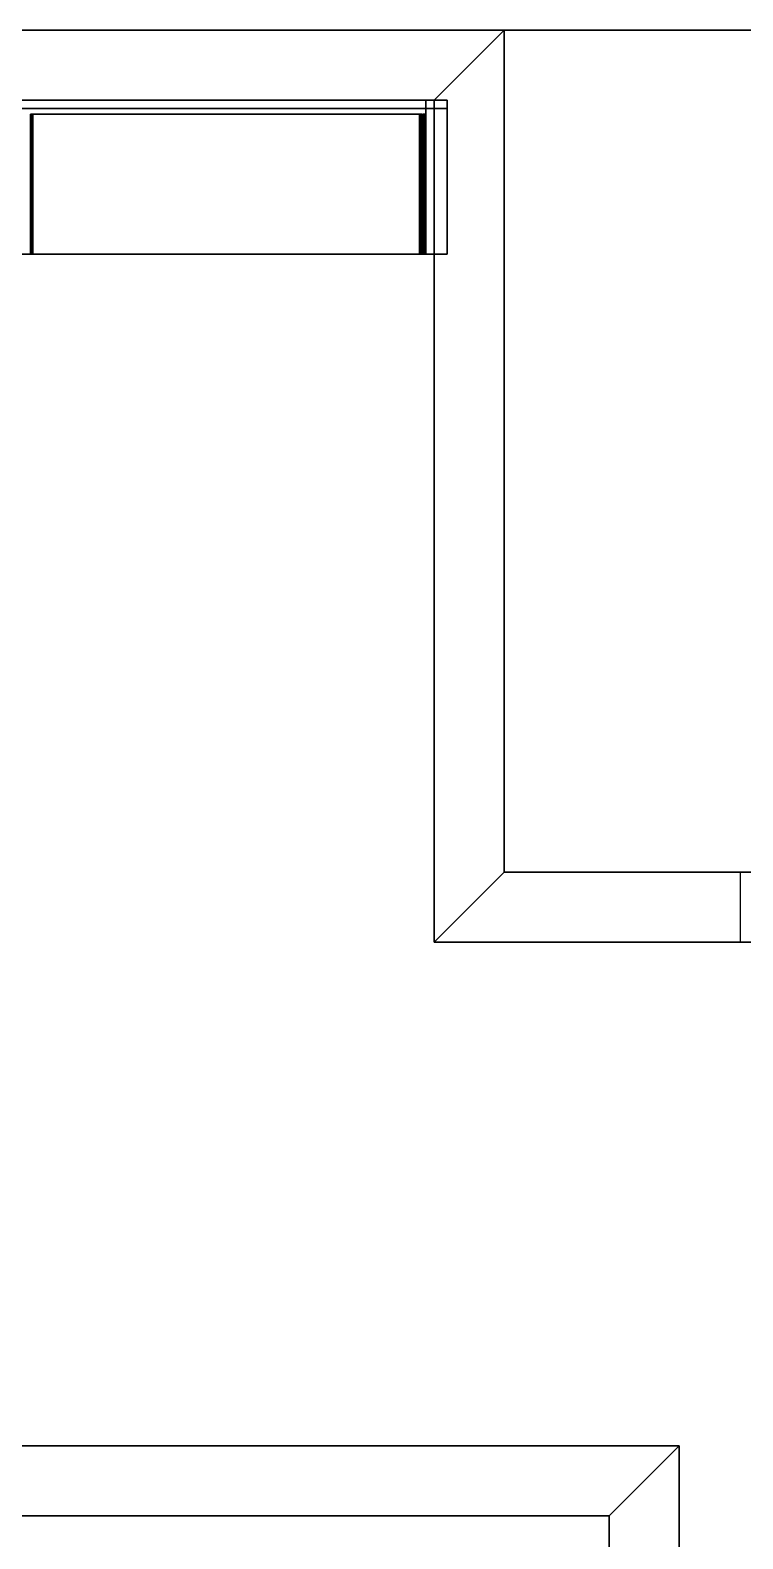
# Model space of a CAD drawing. Extents: x 0 to 5234, y -4951 to 0.
# Drawn here: x 1956 to 3484, y -3233 to 0 of the extents above; entities that cross this region are included whole.
import ezdxf

# ---------------------------------------------------------------- set-up
doc = ezdxf.new("R2010")
doc.units = 0
for name, color, linetype in [('LAYER0', 7, 'CONTINUOUS'), ('LAYER103', 253, 'CONTINUOUS'), ('LAYER104', 253, 'CONTINUOUS'), ('LAYER107', 253, 'CONTINUOUS'), ('LAYER109', 254, 'CONTINUOUS'), ('LAYER110', 254, 'CONTINUOUS'), ('LAYER111', 7, 'CONTINUOUS'), ('LAYER112', 253, 'CONTINUOUS'), ('LAYER33', 7, 'CONTINUOUS'), ('LAYER34', 7, 'CONTINUOUS'), ('LAYER37', 7, 'CONTINUOUS'), ('LAYER38', 7, 'CONTINUOUS'), ('LAYER39', 7, 'CONTINUOUS')]:
    doc.layers.add(name, color=color, linetype=linetype)

msp = doc.modelspace()

# ---------------------------------------------------------------- linework, layer by layer
at = {"layer": 'LAYER0', "invisible_edges": 1}
for points in [[(5234, 0), (0, -4951), (0, 0), (5234, 0)], [(0, 0, 5), (5234, 0), (0, 0), (0, 0, 5)], [(5234, 0), (0, 0, 5), (5234, 0, 5), (5234, 0)], [(5234, -4951, 5), (0, 0, 5), (0, -4951, 5), (5234, -4951, 5)], [(0, 0, 5), (5234, -4951, 5), (5234, 0, 5), (0, 0, 5)], [(0, -4951), (5234, 0), (5234, -4951), (0, -4951)]]:
    msp.add_3dface(points, dxfattribs=at)
at = {"layer": 'LAYER103', "invisible_edges": 1}
for points in [[(2850, -150, 845), (150, -480, 845), (150, -150, 845), (2850, -150, 845)], [(150, -480, 845), (2850, -150, 845), (2850, -480, 845), (150, -480, 845)], [(150, -150, 863), (2850, -150, 845), (150, -150, 845), (150, -150, 863)], [(2850, -150, 845), (150, -150, 863), (2850, -150, 863), (2850, -150, 845)], [(2850, -480, 863), (150, -150, 863), (150, -480, 863), (2850, -480, 863)], [(150, -150, 863), (2850, -480, 863), (2850, -150, 863), (150, -150, 863)], [(2850, -150, 845), (2850, -480, 863), (2850, -480, 845), (2850, -150, 845)], [(2850, -480, 863), (2850, -150, 845), (2850, -150, 863), (2850, -480, 863)], [(2850, -480, 863), (150, -480, 845), (2850, -480, 845), (2850, -480, 863)], [(150, -480, 845), (2850, -480, 863), (150, -480, 863), (150, -480, 845)]]:
    msp.add_3dface(points, dxfattribs=at)
at = {"layer": 'LAYER104', "invisible_edges": 1}
for points in [[(150, -150, 863), (2850, -150, 933), (2850, -150, 863), (150, -150, 863)], [(2850, -150, 933), (150, -150, 863), (150, -150, 933), (2850, -150, 933)], [(150, -168, 933), (2850, -150, 933), (150, -150, 933), (150, -168, 933)], [(2850, -150, 933), (150, -168, 933), (2850, -168, 933), (2850, -150, 933)], [(2850, -168, 863), (150, -150, 863), (2850, -150, 863), (2850, -168, 863)], [(150, -150, 863), (2850, -168, 863), (150, -168, 863), (150, -150, 863)], [(2850, -168, 863), (2850, -150, 933), (2850, -168, 933), (2850, -168, 863)], [(2850, -150, 933), (2850, -168, 863), (2850, -150, 863), (2850, -150, 933)], [(150, -168, 933), (2850, -168, 863), (2850, -168, 933), (150, -168, 933)], [(2850, -168, 863), (150, -168, 933), (150, -168, 863), (2850, -168, 863)]]:
    msp.add_3dface(points, dxfattribs=at)
at = {"layer": 'LAYER107', "invisible_edges": 1}
for points in [[(2804, -150, 845), (2804, -480, 725), (2804, -480, 845), (2804, -150, 845)], [(2804, -480, 725), (2804, -150, 845), (2804, -150, 725), (2804, -480, 725)], [(2822, -150, 725), (2804, -480, 725), (2804, -150, 725), (2822, -150, 725)], [(2804, -480, 725), (2822, -150, 725), (2822, -480, 725), (2804, -480, 725)], [(2804, -150, 845), (2822, -150, 725), (2804, -150, 725), (2804, -150, 845)], [(2822, -150, 725), (2804, -150, 845), (2822, -150, 845), (2822, -150, 725)], [(2822, -480, 845), (2804, -150, 845), (2804, -480, 845), (2822, -480, 845)], [(2804, -150, 845), (2822, -480, 845), (2822, -150, 845), (2804, -150, 845)], [(2822, -150, 725), (2822, -480, 845), (2822, -480, 725), (2822, -150, 725)], [(2822, -480, 845), (2822, -150, 725), (2822, -150, 845), (2822, -480, 845)], [(2822, -480, 845), (2804, -480, 725), (2822, -480, 725), (2822, -480, 845)], [(2804, -480, 725), (2822, -480, 845), (2804, -480, 845), (2804, -480, 725)]]:
    msp.add_3dface(points, dxfattribs=at)
at = {"layer": 'LAYER109'}
for points in [[(1956.45, -180, 738.5), (1960.27, -180, 738.5), (1960.27, -480, 738.5), (1956.45, -180, 738.5)], [(1956.45, -180, 738.5), (1960.27, -480, 738.5), (1956.45, -480, 738.5), (1956.45, -180, 738.5)], [(1956.45, -180, 739.53), (1956.45, -180, 738.5), (1956.45, -480, 738.5), (1956.45, -180, 739.53)], [(1956.45, -180, 739.53), (1956.45, -480, 738.5), (1956.45, -480, 739.53), (1956.45, -180, 739.53)], [(1960.06, -180, 739.53), (1956.45, -180, 739.53), (1956.45, -480, 739.53), (1960.06, -180, 739.53)], [(1960.06, -180, 739.53), (1956.45, -480, 739.53), (1960.06, -480, 739.53), (1960.06, -180, 739.53)], [(1956.45, -180, 760.94), (1960.06, -180, 760.94), (1960.06, -480, 760.94), (1956.45, -180, 760.94)], [(1956.45, -180, 760.94), (1960.06, -480, 760.94), (1956.45, -480, 760.94), (1956.45, -180, 760.94)], [(1956.45, -180, 761.98), (1956.45, -180, 760.94), (1956.45, -480, 760.94), (1956.45, -180, 761.98)], [(1956.45, -180, 761.98), (1956.45, -480, 760.94), (1956.45, -480, 761.98), (1956.45, -180, 761.98)], [(1960.27, -180, 761.98), (1956.45, -180, 761.98), (1956.45, -480, 761.98), (1960.27, -180, 761.98)], [(1960.27, -180, 761.98), (1956.45, -480, 761.98), (1960.27, -480, 761.98), (1960.27, -180, 761.98)], [(1960.06, -180, 760.94), (1960.06, -180, 739.53), (1960.06, -480, 739.53), (1960.06, -180, 760.94)], [(1960.06, -180, 760.94), (1960.06, -480, 739.53), (1960.06, -480, 760.94), (1960.06, -180, 760.94)], [(1960.75, -180, 738.74), (1960.75, -480, 738.74), (1960.27, -480, 738.5), (1960.75, -180, 738.74)], [(1960.75, -180, 738.74), (1960.27, -480, 738.5), (1960.27, -180, 738.5), (1960.75, -180, 738.74)], [(1960.27, -180, 761.98), (1960.27, -480, 761.98), (1960.75, -480, 761.74), (1960.27, -180, 761.98)], [(1960.27, -180, 761.98), (1960.75, -480, 761.74), (1960.75, -180, 761.74), (1960.27, -180, 761.98)], [(1960.95, -180, 739.3), (1960.95, -480, 739.3), (1960.75, -480, 738.74), (1960.95, -180, 739.3)], [(1960.95, -180, 739.3), (1960.75, -480, 738.74), (1960.75, -180, 738.74), (1960.95, -180, 739.3)], [(1960.75, -180, 761.74), (1960.75, -480, 761.74), (1960.95, -480, 761.19), (1960.75, -180, 761.74)], [(1960.75, -180, 761.74), (1960.95, -480, 761.19), (1960.95, -180, 761.19), (1960.75, -180, 761.74)], [(1960.95, -180, 739.3), (1960.95, -180, 761.19), (1960.95, -480, 761.19), (1960.95, -180, 739.3)], [(1960.95, -180, 739.3), (1960.95, -480, 761.19), (1960.95, -480, 739.3), (1960.95, -180, 739.3)]]:
    msp.add_3dface(points, dxfattribs=at)
at = {"layer": 'LAYER110'}
for points in [[(2791.05, -180, 760.7), (2791.05, -480, 760.7), (2791.25, -480, 761.26), (2791.05, -180, 760.7)], [(2791.05, -180, 760.7), (2791.25, -480, 761.26), (2791.25, -180, 761.26), (2791.05, -180, 760.7)], [(2791.25, -180, 738.26), (2791.25, -480, 738.26), (2791.05, -480, 738.81), (2791.25, -180, 738.26)], [(2791.25, -180, 738.26), (2791.05, -480, 738.81), (2791.05, -180, 738.81), (2791.25, -180, 738.26)], [(2791.05, -180, 760.7), (2791.05, -180, 738.81), (2791.05, -480, 738.81), (2791.05, -180, 760.7)], [(2791.05, -180, 760.7), (2791.05, -480, 738.81), (2791.05, -480, 760.7), (2791.05, -180, 760.7)], [(2791.25, -180, 761.26), (2791.25, -480, 761.26), (2791.73, -480, 761.5), (2791.25, -180, 761.26)], [(2791.25, -180, 761.26), (2791.73, -480, 761.5), (2791.73, -180, 761.5), (2791.25, -180, 761.26)], [(2791.73, -180, 738.02), (2791.73, -480, 738.02), (2791.25, -480, 738.26), (2791.73, -180, 738.02)], [(2791.73, -180, 738.02), (2791.25, -480, 738.26), (2791.25, -180, 738.26), (2791.73, -180, 738.02)], [(2795.55, -180, 761.5), (2791.73, -180, 761.5), (2791.73, -480, 761.5), (2795.55, -180, 761.5)], [(2795.55, -180, 761.5), (2791.73, -480, 761.5), (2795.55, -480, 761.5), (2795.55, -180, 761.5)], [(2791.73, -180, 738.02), (2795.55, -180, 738.02), (2795.55, -480, 738.02), (2791.73, -180, 738.02)], [(2791.73, -180, 738.02), (2795.55, -480, 738.02), (2791.73, -480, 738.02), (2791.73, -180, 738.02)], [(2791.94, -180, 760.47), (2795.55, -180, 760.47), (2795.55, -480, 760.47), (2791.94, -180, 760.47)], [(2791.94, -180, 760.47), (2795.55, -480, 760.47), (2791.94, -480, 760.47), (2791.94, -180, 760.47)], [(2791.94, -180, 739.06), (2791.94, -180, 760.47), (2791.94, -480, 760.47), (2791.94, -180, 739.06)], [(2791.94, -180, 739.06), (2791.94, -480, 760.47), (2791.94, -480, 739.06), (2791.94, -180, 739.06)], [(2795.55, -180, 739.06), (2791.94, -180, 739.06), (2791.94, -480, 739.06), (2795.55, -180, 739.06)], [(2795.55, -180, 739.06), (2791.94, -480, 739.06), (2795.55, -480, 739.06), (2795.55, -180, 739.06)], [(2795.55, -180, 760.47), (2795.55, -180, 761.5), (2795.55, -480, 761.5), (2795.55, -180, 760.47)], [(2795.55, -180, 760.47), (2795.55, -480, 761.5), (2795.55, -480, 760.47), (2795.55, -180, 760.47)], [(2795.55, -180, 738.02), (2795.55, -180, 739.06), (2795.55, -480, 739.06), (2795.55, -180, 738.02)], [(2795.55, -180, 738.02), (2795.55, -480, 739.06), (2795.55, -480, 738.02), (2795.55, -180, 738.02)]]:
    msp.add_3dface(points, dxfattribs=at)
at = {"layer": 'LAYER111'}
for points in [[(2797.72, -479.9902, 775.85), (2797.72, -180, 775.85), (2797.19, -180, 774.3), (2797.72, -479.9902, 775.85)], [(2797.72, -479.9902, 775.85), (2797.19, -180, 774.3), (2797.19, -479.9902, 774.3), (2797.72, -479.9902, 775.85)], [(2797.19, -180, 774.3), (2797.19, -180, 771), (2797.19, -479.9902, 771), (2797.19, -180, 774.3)], [(2797.19, -180, 774.3), (2797.19, -479.9902, 771), (2797.19, -479.9902, 774.3), (2797.19, -180, 774.3)], [(2797.19, -180, 771), (2798.09, -180, 771), (2798.09, -479.9902, 771), (2797.19, -180, 771)], [(2797.19, -180, 771), (2798.09, -479.9902, 771), (2797.19, -479.9902, 771), (2797.19, -180, 771)], [(2798.09, -180, 735.9), (2797.19, -180, 735.9), (2797.19, -479.9902, 735.9), (2798.09, -180, 735.9)], [(2798.09, -180, 735.9), (2797.19, -479.9902, 735.9), (2798.09, -479.9902, 735.9), (2798.09, -180, 735.9)], [(2797.19, -180, 735.9), (2797.19, -180, 733.7), (2797.19, -479.9902, 733.7), (2797.19, -180, 735.9)], [(2797.19, -180, 735.9), (2797.19, -479.9902, 733.7), (2797.19, -479.9902, 735.9), (2797.19, -180, 735.9)], [(2797.19, -479.9902, 733.7), (2797.19, -180, 733.7), (2797.72, -180, 732.14), (2797.19, -479.9902, 733.7)], [(2797.19, -479.9902, 733.7), (2797.72, -180, 732.14), (2797.72, -479.9902, 732.14), (2797.19, -479.9902, 733.7)], [(2797.72, -479.9902, 775.85), (2797.19, -180, 774.3), (2797.72, -180, 775.85), (2797.72, -479.9902, 775.85)], [(2797.19, -180, 774.3), (2797.19, -479.9902, 771), (2797.19, -180, 771), (2797.19, -180, 774.3)], [(2797.19, -180, 771), (2798.09, -479.9902, 771), (2798.09, -180, 771), (2797.19, -180, 771)], [(2797.19, -180, 774.3), (2797.19, -479.9902, 774.3), (2797.19, -479.9902, 771), (2797.19, -180, 774.3)], [(2797.72, -479.9902, 775.85), (2797.19, -479.9902, 774.3), (2797.19, -180, 774.3), (2797.72, -479.9902, 775.85)], [(2797.19, -180, 771), (2797.19, -479.9902, 771), (2798.09, -479.9902, 771), (2797.19, -180, 771)], [(2797.19, -180, 735.9), (2797.19, -479.9902, 735.9), (2797.19, -479.9902, 733.7), (2797.19, -180, 735.9)], [(2797.19, -180, 735.9), (2797.19, -479.9902, 733.7), (2797.19, -180, 733.7), (2797.19, -180, 735.9)], [(2798.09, -180, 735.9), (2797.19, -479.9902, 735.9), (2797.19, -180, 735.9), (2798.09, -180, 735.9)], [(2798.09, -180, 735.9), (2798.09, -479.9902, 735.9), (2797.19, -479.9902, 735.9), (2798.09, -180, 735.9)], [(2797.19, -479.9902, 733.7), (2797.72, -479.9902, 732.14), (2797.72, -180, 732.14), (2797.19, -479.9902, 733.7)], [(2797.19, -479.9902, 733.7), (2797.72, -180, 732.14), (2797.19, -180, 733.7), (2797.19, -479.9902, 733.7)], [(2798.98, -180, 776.5), (2797.72, -180, 775.85), (2797.72, -479.9902, 775.85), (2798.98, -180, 776.5)], [(2798.98, -180, 776.5), (2797.72, -479.9902, 775.85), (2798.98, -479.9902, 776.5), (2798.98, -180, 776.5)], [(2797.72, -479.9902, 732.14), (2797.72, -180, 732.14), (2798.98, -180, 731.5), (2797.72, -479.9902, 732.14)], [(2797.72, -479.9902, 732.14), (2798.98, -180, 731.5), (2798.98, -479.9902, 731.5), (2797.72, -479.9902, 732.14)], [(2798.98, -180, 776.5), (2797.72, -479.9902, 775.85), (2797.72, -180, 775.85), (2798.98, -180, 776.5)], [(2798.98, -180, 776.5), (2798.98, -479.9902, 776.5), (2797.72, -479.9902, 775.85), (2798.98, -180, 776.5)], [(2797.72, -479.9902, 732.14), (2798.98, -479.9902, 731.5), (2798.98, -180, 731.5), (2797.72, -479.9902, 732.14)], [(2797.72, -479.9902, 732.14), (2798.98, -180, 731.5), (2797.72, -180, 732.14), (2797.72, -479.9902, 732.14)], [(2798.09, -180, 771), (2798.09, -180, 774.3), (2798.09, -479.9902, 774.3), (2798.09, -180, 771)], [(2798.09, -180, 771), (2798.09, -479.9902, 774.3), (2798.09, -479.9902, 771), (2798.09, -180, 771)], [(2798.35, -180, 775.08), (2798.35, -479.9902, 775.08), (2798.09, -479.9902, 774.3), (2798.35, -180, 775.08)], [(2798.35, -180, 775.08), (2798.09, -479.9902, 774.3), (2798.09, -180, 774.3), (2798.35, -180, 775.08)], [(2798.09, -180, 733.7), (2798.09, -180, 735.9), (2798.09, -479.9902, 735.9), (2798.09, -180, 733.7)], [(2798.09, -180, 733.7), (2798.09, -479.9902, 735.9), (2798.09, -479.9902, 733.7), (2798.09, -180, 733.7)], [(2798.09, -180, 733.7), (2798.09, -479.9902, 733.7), (2798.35, -479.9902, 732.92), (2798.09, -180, 733.7)], [(2798.09, -180, 733.7), (2798.35, -479.9902, 732.92), (2798.35, -180, 732.92), (2798.09, -180, 733.7)], [(2798.35, -180, 775.08), (2798.09, -180, 774.3), (2798.09, -479.9902, 774.3), (2798.35, -180, 775.08)], [(2798.09, -180, 771), (2798.09, -479.9902, 774.3), (2798.09, -180, 774.3), (2798.09, -180, 771)], [(2798.09, -180, 733.7), (2798.09, -479.9902, 735.9), (2798.09, -180, 735.9), (2798.09, -180, 733.7)], [(2798.09, -180, 733.7), (2798.35, -180, 732.92), (2798.35, -479.9902, 732.92), (2798.09, -180, 733.7)], [(2798.09, -180, 733.7), (2798.09, -479.9902, 733.7), (2798.09, -479.9902, 735.9), (2798.09, -180, 733.7)], [(2798.09, -180, 733.7), (2798.35, -479.9902, 732.92), (2798.09, -479.9902, 733.7), (2798.09, -180, 733.7)], [(2798.09, -180, 771), (2798.09, -479.9902, 771), (2798.09, -479.9902, 774.3), (2798.09, -180, 771)], [(2798.35, -180, 775.08), (2798.09, -479.9902, 774.3), (2798.35, -479.9902, 775.08), (2798.35, -180, 775.08)], [(2798.98, -180, 775.4), (2798.98, -479.9902, 775.4), (2798.35, -479.9902, 775.08), (2798.98, -180, 775.4)], [(2798.98, -180, 775.4), (2798.35, -479.9902, 775.08), (2798.35, -180, 775.08), (2798.98, -180, 775.4)], [(2798.35, -180, 732.92), (2798.35, -479.9902, 732.92), (2798.98, -479.9902, 732.6), (2798.35, -180, 732.92)], [(2798.35, -180, 732.92), (2798.98, -479.9902, 732.6), (2798.98, -180, 732.6), (2798.35, -180, 732.92)], [(2798.98, -180, 775.4), (2798.35, -180, 775.08), (2798.35, -479.9902, 775.08), (2798.98, -180, 775.4)], [(2798.35, -180, 732.92), (2798.98, -180, 732.6), (2798.98, -479.9902, 732.6), (2798.35, -180, 732.92)], [(2798.35, -180, 732.92), (2798.98, -479.9902, 732.6), (2798.35, -479.9902, 732.92), (2798.35, -180, 732.92)], [(2798.98, -180, 775.4), (2798.35, -479.9902, 775.08), (2798.98, -479.9902, 775.4), (2798.98, -180, 775.4)], [(2802.2, -180, 776.5), (2798.98, -180, 776.5), (2798.98, -479.9902, 776.5), (2802.2, -180, 776.5)], [(2802.2, -180, 776.5), (2798.98, -479.9902, 776.5), (2802.2, -479.9902, 776.5), (2802.2, -180, 776.5)], [(2798.98, -180, 775.4), (2802.2, -180, 775.4), (2802.2, -479.9902, 775.4), (2798.98, -180, 775.4)], [(2798.98, -180, 775.4), (2802.2, -479.9902, 775.4), (2798.98, -479.9902, 775.4), (2798.98, -180, 775.4)], [(2798.98, -180, 731.5), (2802.2, -180, 731.5), (2802.2, -479.9902, 731.5), (2798.98, -180, 731.5)], [(2798.98, -180, 731.5), (2802.2, -479.9902, 731.5), (2798.98, -479.9902, 731.5), (2798.98, -180, 731.5)], [(2802.2, -180, 732.6), (2798.98, -180, 732.6), (2798.98, -479.9902, 732.6), (2802.2, -180, 732.6)], [(2802.2, -180, 732.6), (2798.98, -479.9902, 732.6), (2802.2, -479.9902, 732.6), (2802.2, -180, 732.6)], [(2798.98, -180, 775.4), (2802.2, -479.9902, 775.4), (2802.2, -180, 775.4), (2798.98, -180, 775.4)], [(2802.2, -180, 776.5), (2798.98, -479.9902, 776.5), (2798.98, -180, 776.5), (2802.2, -180, 776.5)], [(2802.2, -180, 776.5), (2802.2, -479.9902, 776.5), (2798.98, -479.9902, 776.5), (2802.2, -180, 776.5)], [(2798.98, -180, 775.4), (2798.98, -479.9902, 775.4), (2802.2, -479.9902, 775.4), (2798.98, -180, 775.4)], [(2798.98, -180, 731.5), (2802.2, -479.9902, 731.5), (2802.2, -180, 731.5), (2798.98, -180, 731.5)], [(2798.98, -180, 731.5), (2798.98, -479.9902, 731.5), (2802.2, -479.9902, 731.5), (2798.98, -180, 731.5)], [(2802.2, -180, 732.6), (2802.2, -479.9902, 732.6), (2798.98, -479.9902, 732.6), (2802.2, -180, 732.6)], [(2802.2, -180, 732.6), (2798.98, -479.9902, 732.6), (2798.98, -180, 732.6), (2802.2, -180, 732.6)], [(2803.47, -479.9902, 775.85), (2803.47, -180, 775.85), (2802.2, -180, 776.5), (2803.47, -479.9902, 775.85)], [(2803.47, -479.9902, 775.85), (2802.2, -180, 776.5), (2802.2, -479.9902, 776.5), (2803.47, -479.9902, 775.85)], [(2802.84, -180, 775.08), (2802.84, -479.9902, 775.08), (2802.2, -479.9902, 775.4), (2802.84, -180, 775.08)], [(2802.84, -180, 775.08), (2802.2, -479.9902, 775.4), (2802.2, -180, 775.4), (2802.84, -180, 775.08)], [(2802.2, -479.9902, 731.5), (2802.2, -180, 731.5), (2803.47, -180, 732.14), (2802.2, -479.9902, 731.5)], [(2802.2, -479.9902, 731.5), (2803.47, -180, 732.14), (2803.47, -479.9902, 732.14), (2802.2, -479.9902, 731.5)], [(2802.84, -180, 732.92), (2802.2, -180, 732.6), (2802.2, -479.9902, 732.6), (2802.84, -180, 732.92)], [(2802.84, -180, 732.92), (2802.2, -479.9902, 732.6), (2802.84, -479.9902, 732.92), (2802.84, -180, 732.92)], [(2802.84, -180, 775.08), (2802.2, -180, 775.4), (2802.2, -479.9902, 775.4), (2802.84, -180, 775.08)], [(2803.47, -479.9902, 775.85), (2802.2, -479.9902, 776.5), (2802.2, -180, 776.5), (2803.47, -479.9902, 775.85)], [(2803.47, -479.9902, 775.85), (2802.2, -180, 776.5), (2803.47, -180, 775.85), (2803.47, -479.9902, 775.85)], [(2802.84, -180, 775.08), (2802.2, -479.9902, 775.4), (2802.84, -479.9902, 775.08), (2802.84, -180, 775.08)], [(2802.2, -479.9902, 731.5), (2803.47, -180, 732.14), (2802.2, -180, 731.5), (2802.2, -479.9902, 731.5)], [(2802.2, -479.9902, 731.5), (2803.47, -479.9902, 732.14), (2803.47, -180, 732.14), (2802.2, -479.9902, 731.5)], [(2802.84, -180, 732.92), (2802.2, -479.9902, 732.6), (2802.2, -180, 732.6), (2802.84, -180, 732.92)], [(2802.84, -180, 732.92), (2802.84, -479.9902, 732.92), (2802.2, -479.9902, 732.6), (2802.84, -180, 732.92)], [(2803.09, -180, 774.3), (2803.09, -479.9902, 774.3), (2802.84, -479.9902, 775.08), (2803.09, -180, 774.3)], [(2803.09, -180, 774.3), (2802.84, -479.9902, 775.08), (2802.84, -180, 775.08), (2803.09, -180, 774.3)], [(2802.84, -180, 732.92), (2802.84, -479.9902, 732.92), (2803.09, -479.9902, 733.7), (2802.84, -180, 732.92)], [(2802.84, -180, 732.92), (2803.09, -479.9902, 733.7), (2803.09, -180, 733.7), (2802.84, -180, 732.92)], [(2803.09, -180, 774.3), (2802.84, -180, 775.08), (2802.84, -479.9902, 775.08), (2803.09, -180, 774.3)], [(2803.09, -180, 774.3), (2802.84, -479.9902, 775.08), (2803.09, -479.9902, 774.3), (2803.09, -180, 774.3)], [(2802.84, -180, 732.92), (2803.09, -180, 733.7), (2803.09, -479.9902, 733.7), (2802.84, -180, 732.92)], [(2802.84, -180, 732.92), (2803.09, -479.9902, 733.7), (2802.84, -479.9902, 732.92), (2802.84, -180, 732.92)], [(2803.09, -180, 774.3), (2803.09, -180, 733.7), (2803.09, -479.9902, 733.7), (2803.09, -180, 774.3)], [(2803.09, -180, 774.3), (2803.09, -479.9902, 733.7), (2803.09, -479.9902, 774.3), (2803.09, -180, 774.3)], [(2803.09, -180, 774.3), (2803.09, -479.9902, 733.7), (2803.09, -180, 733.7), (2803.09, -180, 774.3)], [(2803.09, -180, 774.3), (2803.09, -479.9902, 774.3), (2803.09, -479.9902, 733.7), (2803.09, -180, 774.3)], [(2804, -479.9902, 774.3), (2804, -180, 774.3), (2803.47, -180, 775.85), (2804, -479.9902, 774.3)], [(2804, -479.9902, 774.3), (2803.47, -180, 775.85), (2803.47, -479.9902, 775.85), (2804, -479.9902, 774.3)], [(2803.47, -479.9902, 732.14), (2803.47, -180, 732.14), (2804, -180, 733.7), (2803.47, -479.9902, 732.14)], [(2803.47, -479.9902, 732.14), (2804, -180, 733.7), (2804, -479.9902, 733.7), (2803.47, -479.9902, 732.14)], [(2804, -479.9902, 774.3), (2803.47, -180, 775.85), (2804, -180, 774.3), (2804, -479.9902, 774.3)], [(2804, -479.9902, 774.3), (2803.47, -479.9902, 775.85), (2803.47, -180, 775.85), (2804, -479.9902, 774.3)], [(2803.47, -479.9902, 732.14), (2804, -479.9902, 733.7), (2804, -180, 733.7), (2803.47, -479.9902, 732.14)], [(2803.47, -479.9902, 732.14), (2804, -180, 733.7), (2803.47, -180, 732.14), (2803.47, -479.9902, 732.14)], [(2804, -180, 733.7), (2804, -180, 774.3), (2804, -479.9902, 774.3), (2804, -180, 733.7)], [(2804, -180, 733.7), (2804, -479.9902, 774.3), (2804, -479.9902, 733.7), (2804, -180, 733.7)], [(2804, -180, 733.7), (2804, -479.9902, 774.3), (2804, -180, 774.3), (2804, -180, 733.7)], [(2804, -180, 733.7), (2804, -479.9902, 733.7), (2804, -479.9902, 774.3), (2804, -180, 733.7)], [(2801.51, -479.3398, 762.3), (2801.51, -215.1602, 762.3), (2798.97, -215.1602, 761.9), (2801.51, -479.3398, 762.3)], [(2801.51, -479.3398, 762.3), (2798.97, -215.1602, 761.9), (2798.97, -479.3398, 761.9), (2801.51, -479.3398, 762.3)], [(2798.97, -479.3398, 761.9), (2798.97, -215.1602, 761.9), (2799.03, -215.1602, 760.87), (2798.97, -479.3398, 761.9)], [(2798.97, -479.3398, 761.9), (2799.03, -215.1602, 760.87), (2799.03, -479.3398, 760.87), (2798.97, -479.3398, 761.9)], [(2799.03, -479.3398, 736.72), (2799.03, -215.1602, 736.72), (2798.97, -215.1602, 735.69), (2799.03, -479.3398, 736.72)], [(2799.03, -479.3398, 736.72), (2798.97, -215.1602, 735.69), (2798.97, -479.3398, 735.69), (2799.03, -479.3398, 736.72)], [(2798.97, -479.3398, 735.69), (2798.97, -215.1602, 735.69), (2801.51, -215.1602, 735.29), (2798.97, -479.3398, 735.69)], [(2798.97, -479.3398, 735.69), (2801.51, -215.1602, 735.29), (2801.51, -479.3398, 735.29), (2798.97, -479.3398, 735.69)], [(2801.51, -479.3398, 762.3), (2798.97, -215.1602, 761.9), (2801.51, -215.1602, 762.3), (2801.51, -479.3398, 762.3)], [(2798.97, -479.3398, 761.9), (2799.03, -215.1602, 760.87), (2798.97, -215.1602, 761.9), (2798.97, -479.3398, 761.9)], [(2798.97, -479.3398, 735.69), (2801.51, -215.1602, 735.29), (2798.97, -215.1602, 735.69), (2798.97, -479.3398, 735.69)], [(2799.03, -479.3398, 736.72), (2798.97, -215.1602, 735.69), (2799.03, -215.1602, 736.72), (2799.03, -479.3398, 736.72)], [(2801.51, -479.3398, 762.3), (2798.97, -479.3398, 761.9), (2798.97, -215.1602, 761.9), (2801.51, -479.3398, 762.3)], [(2798.97, -479.3398, 761.9), (2799.03, -479.3398, 760.87), (2799.03, -215.1602, 760.87), (2798.97, -479.3398, 761.9)], [(2798.97, -479.3398, 735.69), (2801.51, -479.3398, 735.29), (2801.51, -215.1602, 735.29), (2798.97, -479.3398, 735.69)], [(2799.03, -479.3398, 736.72), (2798.97, -479.3398, 735.69), (2798.97, -215.1602, 735.69), (2799.03, -479.3398, 736.72)], [(2799.03, -479.3398, 760.87), (2799.03, -215.1602, 760.87), (2801.53, -215.1602, 761.26), (2799.03, -479.3398, 760.87)], [(2799.03, -479.3398, 760.87), (2801.53, -215.1602, 761.26), (2801.53, -479.3398, 761.26), (2799.03, -479.3398, 760.87)], [(2801.57, -479.3398, 736.33), (2801.57, -215.1602, 736.33), (2799.03, -215.1602, 736.72), (2801.57, -479.3398, 736.33)], [(2801.57, -479.3398, 736.33), (2799.03, -215.1602, 736.72), (2799.03, -479.3398, 736.72), (2801.57, -479.3398, 736.33)], [(2799.03, -479.3398, 760.87), (2801.53, -215.1602, 761.26), (2799.03, -215.1602, 760.87), (2799.03, -479.3398, 760.87)], [(2801.57, -479.3398, 736.33), (2799.03, -215.1602, 736.72), (2801.57, -215.1602, 736.33), (2801.57, -479.3398, 736.33)], [(2799.03, -479.3398, 760.87), (2801.53, -479.3398, 761.26), (2801.53, -215.1602, 761.26), (2799.03, -479.3398, 760.87)], [(2801.57, -479.3398, 736.33), (2799.03, -479.3398, 736.72), (2799.03, -215.1602, 736.72), (2801.57, -479.3398, 736.33)], [(2800.66, -479.3398, 749.62), (2800.66, -215.1602, 749.62), (2800.27, -215.1602, 748.15), (2800.66, -479.3398, 749.62)], [(2800.66, -479.3398, 749.62), (2800.27, -215.1602, 748.15), (2800.27, -479.3398, 748.15), (2800.66, -479.3398, 749.62)], [(2800.27, -479.3398, 742.28), (2800.27, -479.3398, 748.15), (2800.27, -215.1602, 748.15), (2800.27, -479.3398, 742.28)], [(2800.27, -479.3398, 742.28), (2800.27, -215.1602, 748.15), (2800.27, -215.1602, 742.28), (2800.27, -479.3398, 742.28)], [(2800.27, -479.3398, 742.28), (2800.27, -215.1602, 742.28), (2800.66, -215.1602, 740.82), (2800.27, -479.3398, 742.28)], [(2800.27, -479.3398, 742.28), (2800.66, -215.1602, 740.82), (2800.66, -479.3398, 740.82), (2800.27, -479.3398, 742.28)], [(2800.66, -479.3398, 749.62), (2800.27, -215.1602, 748.15), (2800.66, -215.1602, 749.62), (2800.66, -479.3398, 749.62)], [(2800.27, -479.3398, 742.28), (2800.27, -215.1602, 742.28), (2800.27, -215.1602, 748.15), (2800.27, -479.3398, 742.28)], [(2800.27, -479.3398, 742.28), (2800.66, -215.1602, 740.82), (2800.27, -215.1602, 742.28), (2800.27, -479.3398, 742.28)], [(2800.27, -479.3398, 742.28), (2800.27, -215.1602, 748.15), (2800.27, -479.3398, 748.15), (2800.27, -479.3398, 742.28)], [(2800.66, -479.3398, 749.62), (2800.27, -479.3398, 748.15), (2800.27, -215.1602, 748.15), (2800.66, -479.3398, 749.62)], [(2800.27, -479.3398, 742.28), (2800.66, -479.3398, 740.82), (2800.66, -215.1602, 740.82), (2800.27, -479.3398, 742.28)], [(2801.7, -479.3398, 758.18), (2801.7, -215.1602, 758.18), (2800.66, -215.1602, 749.62), (2801.7, -479.3398, 758.18)], [(2801.7, -479.3398, 758.18), (2800.66, -215.1602, 749.62), (2800.66, -479.3398, 749.62), (2801.7, -479.3398, 758.18)], [(2800.66, -479.3398, 740.82), (2800.66, -215.1602, 740.82), (2801.7, -215.1602, 739.85), (2800.66, -479.3398, 740.82)], [(2800.66, -479.3398, 740.82), (2801.7, -215.1602, 739.85), (2801.7, -479.3398, 739.85), (2800.66, -479.3398, 740.82)], [(2801.7, -479.3398, 758.18), (2800.66, -215.1602, 749.62), (2801.7, -215.1602, 758.18), (2801.7, -479.3398, 758.18)], [(2800.66, -479.3398, 740.82), (2801.7, -215.1602, 739.85), (2800.66, -215.1602, 740.82), (2800.66, -479.3398, 740.82)], [(2801.7, -479.3398, 758.18), (2800.66, -479.3398, 749.62), (2800.66, -215.1602, 749.62), (2801.7, -479.3398, 758.18)], [(2800.66, -479.3398, 740.82), (2801.7, -479.3398, 739.85), (2801.7, -215.1602, 739.85), (2800.66, -479.3398, 740.82)], [(2801.17, -215.1602, 742.28), (2801.17, -479.3398, 742.28), (2801.4, -479.3398, 741.39), (2801.17, -215.1602, 742.28)], [(2801.17, -215.1602, 742.28), (2801.4, -479.3398, 741.39), (2801.4, -215.1602, 741.39), (2801.17, -215.1602, 742.28)], [(2801.17, -479.3398, 748.15), (2801.17, -479.3398, 742.28), (2801.17, -215.1602, 742.28), (2801.17, -479.3398, 748.15)], [(2801.17, -479.3398, 748.15), (2801.17, -215.1602, 742.28), (2801.17, -215.1602, 748.15), (2801.17, -479.3398, 748.15)], [(2801.4, -215.1602, 749.04), (2801.4, -479.3398, 749.04), (2801.17, -479.3398, 748.15), (2801.4, -215.1602, 749.04)], [(2801.4, -215.1602, 749.04), (2801.17, -479.3398, 748.15), (2801.17, -215.1602, 748.15), (2801.4, -215.1602, 749.04)], [(2801.4, -215.1602, 749.04), (2801.17, -215.1602, 748.15), (2801.17, -479.3398, 748.15), (2801.4, -215.1602, 749.04)], [(2801.17, -479.3398, 748.15), (2801.17, -215.1602, 748.15), (2801.17, -215.1602, 742.28), (2801.17, -479.3398, 748.15)], [(2801.17, -215.1602, 742.28), (2801.4, -215.1602, 741.39), (2801.4, -479.3398, 741.39), (2801.17, -215.1602, 742.28)], [(2801.17, -479.3398, 748.15), (2801.17, -215.1602, 742.28), (2801.17, -479.3398, 742.28), (2801.17, -479.3398, 748.15)], [(2801.17, -215.1602, 742.28), (2801.4, -479.3398, 741.39), (2801.17, -479.3398, 742.28), (2801.17, -215.1602, 742.28)], [(2801.4, -215.1602, 749.04), (2801.17, -479.3398, 748.15), (2801.4, -479.3398, 749.04), (2801.4, -215.1602, 749.04)], [(2801.4, -215.1602, 741.39), (2801.4, -479.3398, 741.39), (2802.03, -479.3398, 740.81), (2801.4, -215.1602, 741.39)], [(2801.4, -215.1602, 741.39), (2802.03, -479.3398, 740.81), (2802.03, -215.1602, 740.81), (2801.4, -215.1602, 741.39)], [(2802.03, -215.1602, 749.63), (2802.03, -479.3398, 749.63), (2801.4, -479.3398, 749.04), (2802.03, -215.1602, 749.63)], [(2802.03, -215.1602, 749.63), (2801.4, -479.3398, 749.04), (2801.4, -215.1602, 749.04), (2802.03, -215.1602, 749.63)], [(2802.03, -215.1602, 749.63), (2801.4, -215.1602, 749.04), (2801.4, -479.3398, 749.04), (2802.03, -215.1602, 749.63)], [(2801.4, -215.1602, 741.39), (2802.03, -215.1602, 740.81), (2802.03, -479.3398, 740.81), (2801.4, -215.1602, 741.39)], [(2802.03, -215.1602, 749.63), (2801.4, -479.3398, 749.04), (2802.03, -479.3398, 749.63), (2802.03, -215.1602, 749.63)], [(2801.4, -215.1602, 741.39), (2802.03, -479.3398, 740.81), (2801.4, -479.3398, 741.39), (2801.4, -215.1602, 741.39)], [(2802.53, -479.3398, 735.73), (2801.51, -479.3398, 735.29), (2801.51, -215.1602, 735.29), (2802.53, -479.3398, 735.73)], [(2802.53, -479.3398, 735.73), (2801.51, -215.1602, 735.29), (2802.53, -215.1602, 735.73), (2802.53, -479.3398, 735.73)], [(2802.5, -479.3398, 761.83), (2802.5, -215.1602, 761.83), (2801.51, -215.1602, 762.3), (2802.5, -479.3398, 761.83)], [(2802.5, -479.3398, 761.83), (2801.51, -215.1602, 762.3), (2801.51, -479.3398, 762.3), (2802.5, -479.3398, 761.83)], [(2802.5, -479.3398, 761.83), (2801.51, -215.1602, 762.3), (2802.5, -215.1602, 761.83), (2802.5, -479.3398, 761.83)], [(2802.53, -479.3398, 735.73), (2802.53, -215.1602, 735.73), (2801.51, -215.1602, 735.29), (2802.53, -479.3398, 735.73)], [(2802.5, -479.3398, 761.83), (2801.51, -479.3398, 762.3), (2801.51, -215.1602, 762.3), (2802.5, -479.3398, 761.83)], [(2802.53, -479.3398, 735.73), (2801.51, -215.1602, 735.29), (2801.51, -479.3398, 735.29), (2802.53, -479.3398, 735.73)], [(2801.87, -479.3398, 761.09), (2801.53, -479.3398, 761.26), (2801.53, -215.1602, 761.26), (2801.87, -479.3398, 761.09)], [(2801.87, -479.3398, 761.09), (2801.53, -215.1602, 761.26), (2801.87, -215.1602, 761.09), (2801.87, -479.3398, 761.09)], [(2801.87, -479.3398, 761.09), (2801.87, -215.1602, 761.09), (2801.53, -215.1602, 761.26), (2801.87, -479.3398, 761.09)], [(2801.87, -479.3398, 761.09), (2801.53, -215.1602, 761.26), (2801.53, -479.3398, 761.26), (2801.87, -479.3398, 761.09)], [(2801.57, -215.1602, 736.33), (2801.57, -479.3398, 736.33), (2801.9, -479.3398, 736.47), (2801.57, -215.1602, 736.33)], [(2801.57, -215.1602, 736.33), (2801.9, -479.3398, 736.47), (2801.9, -215.1602, 736.47), (2801.57, -215.1602, 736.33)], [(2801.57, -215.1602, 736.33), (2801.9, -215.1602, 736.47), (2801.9, -479.3398, 736.47), (2801.57, -215.1602, 736.33)], [(2801.57, -215.1602, 736.33), (2801.9, -479.3398, 736.47), (2801.57, -479.3398, 736.33), (2801.57, -215.1602, 736.33)], [(2801.7, -215.1602, 758.18), (2801.7, -479.3398, 758.18), (2801.92, -479.3398, 758.39), (2801.7, -215.1602, 758.18)], [(2801.7, -215.1602, 758.18), (2801.92, -479.3398, 758.39), (2801.92, -215.1602, 758.39), (2801.7, -215.1602, 758.18)], [(2801.92, -479.3398, 739.65), (2801.7, -479.3398, 739.85), (2801.7, -215.1602, 739.85), (2801.92, -479.3398, 739.65)], [(2801.92, -479.3398, 739.65), (2801.7, -215.1602, 739.85), (2801.92, -215.1602, 739.65), (2801.92, -479.3398, 739.65)], [(2801.7, -215.1602, 758.18), (2801.92, -215.1602, 758.39), (2801.92, -479.3398, 758.39), (2801.7, -215.1602, 758.18)], [(2801.92, -479.3398, 739.65), (2801.92, -215.1602, 739.65), (2801.7, -215.1602, 739.85), (2801.92, -479.3398, 739.65)], [(2801.7, -215.1602, 758.18), (2801.92, -479.3398, 758.39), (2801.7, -479.3398, 758.18), (2801.7, -215.1602, 758.18)], [(2801.92, -479.3398, 739.65), (2801.7, -215.1602, 739.85), (2801.7, -479.3398, 739.85), (2801.92, -479.3398, 739.65)], [(2802.01, -215.1602, 760.7), (2802.01, -479.3398, 760.7), (2801.87, -479.3398, 761.09), (2802.01, -215.1602, 760.7)], [(2802.01, -215.1602, 760.7), (2801.87, -479.3398, 761.09), (2801.87, -215.1602, 761.09), (2802.01, -215.1602, 760.7)], [(2802.01, -215.1602, 760.7), (2801.87, -215.1602, 761.09), (2801.87, -479.3398, 761.09), (2802.01, -215.1602, 760.7)], [(2802.01, -215.1602, 760.7), (2801.87, -479.3398, 761.09), (2802.01, -479.3398, 760.7), (2802.01, -215.1602, 760.7)], [(2801.9, -479.3398, 736.47), (2802.01, -479.3398, 736.85), (2802.01, -215.1602, 736.85), (2801.9, -479.3398, 736.47)], [(2801.9, -479.3398, 736.47), (2802.01, -215.1602, 736.85), (2801.9, -215.1602, 736.47), (2801.9, -479.3398, 736.47)], [(2801.9, -479.3398, 736.47), (2801.9, -215.1602, 736.47), (2802.01, -215.1602, 736.85), (2801.9, -479.3398, 736.47)], [(2801.9, -479.3398, 736.47), (2802.01, -215.1602, 736.85), (2802.01, -479.3398, 736.85), (2801.9, -479.3398, 736.47)], [(2801.92, -215.1602, 758.39), (2801.92, -479.3398, 758.39), (2802.01, -479.3398, 758.7), (2801.92, -215.1602, 758.39)], [(2801.92, -215.1602, 758.39), (2802.01, -479.3398, 758.7), (2802.01, -215.1602, 758.7), (2801.92, -215.1602, 758.39)], [(2802.01, -215.1602, 739.34), (2802.01, -479.3398, 739.34), (2801.92, -479.3398, 739.65), (2802.01, -215.1602, 739.34)], [(2802.01, -215.1602, 739.34), (2801.92, -479.3398, 739.65), (2801.92, -215.1602, 739.65), (2802.01, -215.1602, 739.34)], [(2801.92, -215.1602, 758.39), (2802.01, -215.1602, 758.7), (2802.01, -479.3398, 758.7), (2801.92, -215.1602, 758.39)], [(2802.01, -215.1602, 739.34), (2801.92, -215.1602, 739.65), (2801.92, -479.3398, 739.65), (2802.01, -215.1602, 739.34)], [(2801.92, -215.1602, 758.39), (2802.01, -479.3398, 758.7), (2801.92, -479.3398, 758.39), (2801.92, -215.1602, 758.39)], [(2802.01, -215.1602, 739.34), (2801.92, -479.3398, 739.65), (2802.01, -479.3398, 739.34), (2802.01, -215.1602, 739.34)], [(2802.01, -479.3398, 758.7), (2802.01, -479.3398, 760.7), (2802.01, -215.1602, 760.7), (2802.01, -479.3398, 758.7)], [(2802.01, -479.3398, 758.7), (2802.01, -215.1602, 760.7), (2802.01, -215.1602, 758.7), (2802.01, -479.3398, 758.7)], [(2802.01, -479.3398, 736.85), (2802.01, -479.3398, 739.34), (2802.01, -215.1602, 739.34), (2802.01, -479.3398, 736.85)], [(2802.01, -479.3398, 736.85), (2802.01, -215.1602, 739.34), (2802.01, -215.1602, 736.85), (2802.01, -479.3398, 736.85)], [(2802.01, -479.3398, 758.7), (2802.01, -215.1602, 758.7), (2802.01, -215.1602, 760.7), (2802.01, -479.3398, 758.7)], [(2802.01, -479.3398, 736.85), (2802.01, -215.1602, 736.85), (2802.01, -215.1602, 739.34), (2802.01, -479.3398, 736.85)], [(2802.01, -479.3398, 758.7), (2802.01, -215.1602, 760.7), (2802.01, -479.3398, 760.7), (2802.01, -479.3398, 758.7)], [(2802.01, -479.3398, 736.85), (2802.01, -215.1602, 739.34), (2802.01, -479.3398, 739.34), (2802.01, -479.3398, 736.85)], [(2802.67, -479.3398, 740.23), (2802.67, -215.1602, 740.23), (2802.03, -215.1602, 740.81), (2802.67, -479.3398, 740.23)], [(2802.67, -479.3398, 740.23), (2802.03, -215.1602, 740.81), (2802.03, -479.3398, 740.81), (2802.67, -479.3398, 740.23)], [(2802.03, -479.3398, 749.63), (2802.03, -215.1602, 749.63), (2802.67, -215.1602, 757.81), (2802.03, -479.3398, 749.63)], [(2802.03, -479.3398, 749.63), (2802.67, -215.1602, 757.81), (2802.67, -479.3398, 757.81), (2802.03, -479.3398, 749.63)], [(2802.03, -479.3398, 749.63), (2802.67, -215.1602, 757.81), (2802.03, -215.1602, 749.63), (2802.03, -479.3398, 749.63)], [(2802.67, -479.3398, 740.23), (2802.03, -215.1602, 740.81), (2802.67, -215.1602, 740.23), (2802.67, -479.3398, 740.23)], [(2802.03, -479.3398, 749.63), (2802.67, -479.3398, 757.81), (2802.67, -215.1602, 757.81), (2802.03, -479.3398, 749.63)], [(2802.67, -479.3398, 740.23), (2802.03, -479.3398, 740.81), (2802.03, -215.1602, 740.81), (2802.67, -479.3398, 740.23)], [(2802.9, -479.3398, 760.7), (2802.9, -215.1602, 760.7), (2802.5, -215.1602, 761.83), (2802.9, -479.3398, 760.7)], [(2802.9, -479.3398, 760.7), (2802.5, -215.1602, 761.83), (2802.5, -479.3398, 761.83), (2802.9, -479.3398, 760.7)], [(2802.9, -479.3398, 760.7), (2802.5, -215.1602, 761.83), (2802.9, -215.1602, 760.7), (2802.9, -479.3398, 760.7)], [(2802.9, -479.3398, 760.7), (2802.5, -479.3398, 761.83), (2802.5, -215.1602, 761.83), (2802.9, -479.3398, 760.7)], [(2802.53, -479.3398, 735.73), (2802.53, -215.1602, 735.73), (2802.9, -215.1602, 736.88), (2802.53, -479.3398, 735.73)], [(2802.53, -479.3398, 735.73), (2802.9, -215.1602, 736.88), (2802.9, -479.3398, 736.88), (2802.53, -479.3398, 735.73)], [(2802.53, -479.3398, 735.73), (2802.9, -215.1602, 736.88), (2802.53, -215.1602, 735.73), (2802.53, -479.3398, 735.73)], [(2802.53, -479.3398, 735.73), (2802.9, -479.3398, 736.88), (2802.9, -215.1602, 736.88), (2802.53, -479.3398, 735.73)], [(2802.67, -479.3398, 740.23), (2802.9, -479.3398, 739.34), (2802.9, -215.1602, 739.34), (2802.67, -479.3398, 740.23)], [(2802.67, -479.3398, 740.23), (2802.9, -215.1602, 739.34), (2802.67, -215.1602, 740.23), (2802.67, -479.3398, 740.23)], [(2802.9, -479.3398, 758.7), (2802.67, -479.3398, 757.81), (2802.67, -215.1602, 757.81), (2802.9, -479.3398, 758.7)], [(2802.9, -479.3398, 758.7), (2802.67, -215.1602, 757.81), (2802.9, -215.1602, 758.7), (2802.9, -479.3398, 758.7)], [(2802.9, -479.3398, 758.7), (2802.9, -215.1602, 758.7), (2802.67, -215.1602, 757.81), (2802.9, -479.3398, 758.7)], [(2802.67, -479.3398, 740.23), (2802.67, -215.1602, 740.23), (2802.9, -215.1602, 739.34), (2802.67, -479.3398, 740.23)], [(2802.9, -479.3398, 758.7), (2802.67, -215.1602, 757.81), (2802.67, -479.3398, 757.81), (2802.9, -479.3398, 758.7)], [(2802.67, -479.3398, 740.23), (2802.9, -215.1602, 739.34), (2802.9, -479.3398, 739.34), (2802.67, -479.3398, 740.23)], [(2802.9, -479.3398, 739.34), (2802.9, -479.3398, 736.88), (2802.9, -215.1602, 736.88), (2802.9, -479.3398, 739.34)], [(2802.9, -479.3398, 739.34), (2802.9, -215.1602, 736.88), (2802.9, -215.1602, 739.34), (2802.9, -479.3398, 739.34)], [(2802.9, -479.3398, 760.7), (2802.9, -479.3398, 758.7), (2802.9, -215.1602, 758.7), (2802.9, -479.3398, 760.7)], [(2802.9, -479.3398, 760.7), (2802.9, -215.1602, 758.7), (2802.9, -215.1602, 760.7), (2802.9, -479.3398, 760.7)], [(2802.9, -479.3398, 760.7), (2802.9, -215.1602, 760.7), (2802.9, -215.1602, 758.7), (2802.9, -479.3398, 760.7)], [(2802.9, -479.3398, 739.34), (2802.9, -215.1602, 739.34), (2802.9, -215.1602, 736.88), (2802.9, -479.3398, 739.34)], [(2802.9, -479.3398, 760.7), (2802.9, -215.1602, 758.7), (2802.9, -479.3398, 758.7), (2802.9, -479.3398, 760.7)], [(2802.9, -479.3398, 739.34), (2802.9, -215.1602, 736.88), (2802.9, -479.3398, 736.88), (2802.9, -479.3398, 739.34)]]:
    msp.add_3dface(points, dxfattribs=at)
at = {"layer": 'LAYER112', "invisible_edges": 1}
for points in [[(2790.5, -180, 745), (1961.5, -480, 745), (1961.5, -180, 745), (2790.5, -180, 745)], [(1961.5, -480, 745), (2790.5, -180, 745), (2790.5, -480, 745), (1961.5, -480, 745)], [(1961.5, -180, 763), (1961.5, -480, 745), (1961.5, -480, 763), (1961.5, -180, 763)], [(1961.5, -480, 745), (1961.5, -180, 763), (1961.5, -180, 745), (1961.5, -480, 745)], [(1961.5, -180, 763), (2790.5, -180, 745), (1961.5, -180, 745), (1961.5, -180, 763)], [(2790.5, -180, 745), (1961.5, -180, 763), (2790.5, -180, 763), (2790.5, -180, 745)], [(2790.5, -480, 763), (1961.5, -180, 763), (1961.5, -480, 763), (2790.5, -480, 763)], [(1961.5, -180, 763), (2790.5, -480, 763), (2790.5, -180, 763), (1961.5, -180, 763)], [(2790.5, -180, 745), (2790.5, -480, 763), (2790.5, -480, 745), (2790.5, -180, 745)], [(2790.5, -480, 763), (2790.5, -180, 745), (2790.5, -180, 763), (2790.5, -480, 763)], [(2790.5, -480, 763), (1961.5, -480, 745), (2790.5, -480, 745), (2790.5, -480, 763)], [(1961.5, -480, 745), (2790.5, -480, 763), (1961.5, -480, 763), (1961.5, -480, 745)]]:
    msp.add_3dface(points, dxfattribs=at)
at = {"layer": 'LAYER33', "invisible_edges": 1}
for points in [[(150, -3033, 5), (3197, -3183, 5), (0, -3183, 5), (150, -3033, 5)], [(3197, -3183, 5), (150, -3033, 5), (3347, -3033, 5), (3197, -3183, 5)], [(150, -3033, 2408), (3347, -3033, 5), (150, -3033, 5), (150, -3033, 2408)], [(3347, -3033, 5), (150, -3033, 2408), (3347, -3033, 2408), (3347, -3033, 5)], [(3347, -3033, 5), (3197, -3183, 2408), (3197, -3183, 5), (3347, -3033, 5)], [(3197, -3183, 2408), (3347, -3033, 5), (3347, -3033, 2408), (3197, -3183, 2408)], [(3197, -3183, 2408), (0, -3183, 5), (3197, -3183, 5), (3197, -3183, 2408)], [(0, -3183, 5), (3197, -3183, 2408), (0, -3183, 2408), (0, -3183, 5)]]:
    msp.add_3dface(points, dxfattribs=at)
at = {"layer": 'LAYER34', "invisible_edges": 1}
for points in [[(3347, -3033, 5), (3197, -4951, 5), (3197, -3183, 5), (3347, -3033, 5)], [(3197, -4951, 5), (3347, -3033, 5), (3347, -4801, 5), (3197, -4951, 5)], [(3347, -3033, 2408), (3197, -3183, 5), (3197, -3183, 2408), (3347, -3033, 2408)], [(3197, -3183, 5), (3347, -3033, 2408), (3347, -3033, 5), (3197, -3183, 5)], [(3347, -3033, 5), (3347, -4801, 2408), (3347, -4801, 5), (3347, -3033, 5)], [(3347, -4801, 2408), (3347, -3033, 5), (3347, -3033, 2408), (3347, -4801, 2408)], [(3197, -3183, 2408), (3197, -4951, 5), (3197, -4951, 2408), (3197, -3183, 2408)], [(3197, -4951, 5), (3197, -3183, 2408), (3197, -3183, 5), (3197, -4951, 5)]]:
    msp.add_3dface(points, dxfattribs=at)
at = {"layer": 'LAYER37'}
for points, invisible_edges in [([(2972, -1804, 5), (3478, -1954, 5), (2822, -1954, 5), (2972, -1804, 5)], 1), ([(2972, -1804, 2408), (2822, -1954, 5), (2822, -1954, 2408), (2972, -1804, 2408)], 1), ([(2822, -1954, 5), (2972, -1804, 2408), (2972, -1804, 5), (2822, -1954, 5)], 1), ([(5084, -1954, 2408), (2972, -1804, 2408), (2822, -1954, 2408), (5084, -1954, 2408)], 1), ([(3478, -1954, 5), (2972, -1804, 5), (3478, -1804, 5), (3478, -1954, 5)], 1), ([(5234, -1804, 2408), (4211, -1804, 2179), (2972, -1804, 2408), (5234, -1804, 2408)], 3), ([(3478, -1804, 2179), (2972, -1804, 2408), (4211, -1804, 2179), (3478, -1804, 2179)], 3), ([(3478, -1804, 5), (2972, -1804, 2408), (3478, -1804, 2179), (3478, -1804, 5)], 3), ([(2972, -1804, 2408), (3478, -1804, 5), (2972, -1804, 5), (2972, -1804, 2408)], 1), ([(2972, -1804, 2408), (5084, -1954, 2408), (5234, -1804, 2408), (2972, -1804, 2408)], 1), ([(2822, -1954, 2408), (3478, -1954, 2179), (5084, -1954, 2408), (2822, -1954, 2408)], 3), ([(2822, -1954, 5), (3478, -1954, 2179), (2822, -1954, 2408), (2822, -1954, 5)], 3), ([(3478, -1954, 2179), (2822, -1954, 5), (3478, -1954, 5), (3478, -1954, 2179)], 1), ([(4211, -1954, 2179), (5084, -1954, 2408), (3478, -1954, 2179), (4211, -1954, 2179)], 3)]:
    msp.add_3dface(points, dxfattribs=dict(at, invisible_edges=invisible_edges))
at = {"layer": 'LAYER38'}
for points, invisible_edges in [([(2972, 0, 5), (2822, -1954, 5), (2822, -150, 5), (2972, 0, 5)], 1), ([(2822, -1954, 5), (2972, 0, 5), (2972, -1804, 5), (2822, -1954, 5)], 1), ([(2972, 0, 2408), (2822, -150, 5), (2822, -150, 2408), (2972, 0, 2408)], 1), ([(2822, -150, 5), (2972, 0, 2408), (2972, 0, 5), (2822, -150, 5)], 1), ([(2822, -150, 2408), (2972, -1804, 2408), (2972, 0, 2408), (2822, -150, 2408)], 1), ([(2972, 0, 5), (2972, -1804, 2408), (2972, -1804, 5), (2972, 0, 5)], 1), ([(2972, -1804, 2408), (2972, 0, 5), (2972, 0, 2408), (2972, -1804, 2408)], 1), ([(2822, -150, 5), (2822, -817.5, 1274.5), (2822, -150, 2408), (2822, -150, 5)], 3), ([(2822, -150, 5), (2822, -877.5, 1274.5), (2822, -817.5, 1274.5), (2822, -150, 5)], 5), ([(2822, -150, 5), (2822, -1021.5, 394.5), (2822, -877.5, 1274.5), (2822, -150, 5)], 7), ([(2822, -150, 5), (2822, -1081.5, 394.5), (2822, -1021.5, 394.5), (2822, -150, 5)], 5), ([(2822, -150, 5), (2822, -1213.5, 394.5), (2822, -1081.5, 394.5), (2822, -150, 5)], 7), ([(2822, -150, 5), (2822, -1273.5, 394.5), (2822, -1213.5, 394.5), (2822, -150, 5)], 5), ([(2822, -1954, 5), (2822, -1273.5, 394.5), (2822, -150, 5), (2822, -1954, 5)], 3), ([(2822, -817.5, 1354.5), (2822, -150, 2408), (2822, -817.5, 1274.5), (2822, -817.5, 1354.5)], 3), ([(2822, -877.5, 1354.5), (2822, -150, 2408), (2822, -817.5, 1354.5), (2822, -877.5, 1354.5)], 3), ([(2822, -1021.5, 1274.5), (2822, -150, 2408), (2822, -877.5, 1354.5), (2822, -1021.5, 1274.5)], 7), ([(2822, -1021.5, 1354.5), (2822, -150, 2408), (2822, -1021.5, 1274.5), (2822, -1021.5, 1354.5)], 3), ([(2822, -1081.5, 1354.5), (2822, -150, 2408), (2822, -1021.5, 1354.5), (2822, -1081.5, 1354.5)], 3), ([(2822, -1081.5, 1354.5), (2822, -1954, 2408), (2822, -150, 2408), (2822, -1081.5, 1354.5)], 5), ([(2972, -1804, 2408), (2822, -150, 2408), (2822, -1954, 2408), (2972, -1804, 2408)], 1), ([(2822, -877.5, 1274.5), (2822, -1021.5, 394.5), (2822, -877.5, 1354.5), (2822, -877.5, 1274.5)], 3), ([(2822, -1021.5, 474.5), (2822, -877.5, 1354.5), (2822, -1021.5, 394.5), (2822, -1021.5, 474.5)], 3), ([(2822, -1021.5, 1274.5), (2822, -877.5, 1354.5), (2822, -1021.5, 474.5), (2822, -1021.5, 1274.5)], 7), ([(2822, -1081.5, 474.5), (2822, -1021.5, 1274.5), (2822, -1021.5, 474.5), (2822, -1081.5, 474.5)], 3), ([(2822, -1021.5, 1274.5), (2822, -1081.5, 474.5), (2822, -1081.5, 1274.5), (2822, -1021.5, 1274.5)], 3), ([(2822, -1081.5, 394.5), (2822, -1213.5, 394.5), (2822, -1081.5, 1354.5), (2822, -1081.5, 394.5)], 7), ([(2822, -1213.5, 474.5), (2822, -1081.5, 1354.5), (2822, -1213.5, 394.5), (2822, -1213.5, 474.5)], 3), ([(2822, -1273.5, 474.5), (2822, -1081.5, 1354.5), (2822, -1213.5, 474.5), (2822, -1273.5, 474.5)], 3), ([(2822, -1954, 5), (2822, -1081.5, 1354.5), (2822, -1273.5, 474.5), (2822, -1954, 5)], 7), ([(2822, -1954, 2408), (2822, -1081.5, 1354.5), (2822, -1954, 5), (2822, -1954, 2408)], 3), ([(2822, -1273.5, 394.5), (2822, -1954, 5), (2822, -1273.5, 474.5), (2822, -1273.5, 394.5)], 3), ([(2972, -1804, 5), (2822, -1954, 2408), (2822, -1954, 5), (2972, -1804, 5)], 1), ([(2822, -1954, 2408), (2972, -1804, 5), (2972, -1804, 2408), (2822, -1954, 2408)], 1)]:
    msp.add_3dface(points, dxfattribs=dict(at, invisible_edges=invisible_edges))
at = {"layer": 'LAYER39'}
for points, invisible_edges in [([(2972, 0, 5), (150, -150, 5), (0, 0, 5), (2972, 0, 5)], 1), ([(2972, 0, 2408), (2279, 0, 1974), (0, 0, 2408), (2972, 0, 2408)], 3), ([(968, 0, 1974), (0, 0, 2408), (2279, 0, 1974), (968, 0, 1974)], 3), ([(0, 0, 5), (968, 0, 1101), (2972, 0, 5), (0, 0, 5)], 3), ([(150, -150, 2408), (2972, 0, 2408), (0, 0, 2408), (150, -150, 2408)], 1), ([(150, -150, 5), (2972, 0, 5), (2822, -150, 5), (150, -150, 5)], 1), ([(2972, 0, 2408), (150, -150, 2408), (2822, -150, 2408), (2972, 0, 2408)], 1), ([(2279, 0, 1101), (2972, 0, 5), (968, 0, 1101), (2279, 0, 1101)], 3), ([(2972, 0, 2408), (2279, 0, 1101), (2279, 0, 1974), (2972, 0, 2408)], 5), ([(2972, 0, 5), (2279, 0, 1101), (2972, 0, 2408), (2972, 0, 5)], 3), ([(2972, 0, 5), (2822, -150, 2408), (2822, -150, 5), (2972, 0, 5)], 1), ([(2822, -150, 2408), (2972, 0, 5), (2972, 0, 2408), (2822, -150, 2408)], 1), ([(150, -150, 2408), (968, -150, 1974), (2822, -150, 2408), (150, -150, 2408)], 3), ([(968, -150, 1101), (150, -150, 5), (2279, -150, 1101), (968, -150, 1101)], 3), ([(2822, -150, 5), (2279, -150, 1101), (150, -150, 5), (2822, -150, 5)], 3), ([(2279, -150, 1974), (2822, -150, 2408), (968, -150, 1974), (2279, -150, 1974)], 3), ([(2279, -150, 1101), (2822, -150, 2408), (2279, -150, 1974), (2279, -150, 1101)], 3), ([(2279, -150, 1101), (2822, -150, 5), (2822, -150, 2408), (2279, -150, 1101)], 5)]:
    msp.add_3dface(points, dxfattribs=dict(at, invisible_edges=invisible_edges))

# ---------------------------------------------------------------- meshes
at = {"layer": 'LAYER33'}
mesh = msp.add_polymesh((2, 2), dxfattribs=at)
for k, corner in enumerate([(150, -3033, 2408), (3347, -3033, 2408), (0, -3183, 2408), (3197, -3183, 2408)]):
    mesh.set_mesh_vertex(divmod(k, 2), corner)
at = {"layer": 'LAYER34'}
mesh = msp.add_polymesh((2, 2), dxfattribs=at)
for k, corner in enumerate([(3347, -3033, 2408), (3347, -4801, 2408), (3197, -3183, 2408), (3197, -4951, 2408)]):
    mesh.set_mesh_vertex(divmod(k, 2), corner)

doc.saveas('drawing.dxf')
